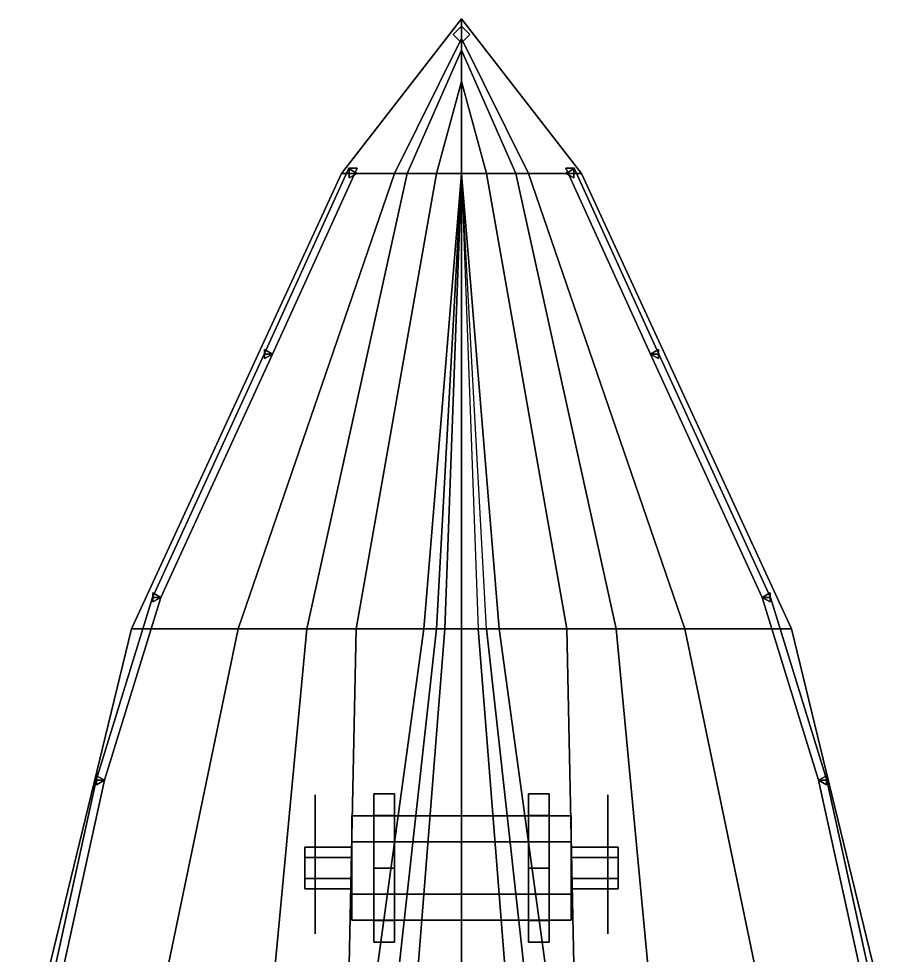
# Model space of a CAD drawing. Header units: millimetres. Extents: x -30 to 5.9, y -44.5 to 49.
# Drawn here: x -4.24 to 4.24, y 40.08 to 49.04 of the extents above; entities that cross this region are included whole.
import ezdxf

# ---------------------------------------------------------------- set-up
doc = ezdxf.new("R2010")
doc.units = ezdxf.units.MM
doc.layers.add('r2', color=6, linetype='Continuous')
doc.layers.add('railings', color=6, linetype='Continuous')

msp = doc.modelspace()

# ---------------------------------------------------------------- linework, layer by layer
for points in [[(-1.15, 47.56, 6.15), (0, 49.04, 6.15), (0, 48.85, 5.33), (-0.64, 47.56, 5.33)], [(1.15, 47.56, 6.15), (0, 49.04, 6.15), (0, 49.04, 6.15), (-1.15, 47.56, 6.15)], [(0, 49.04, 6.15), (1.15, 47.56, 6.15), (0.64, 47.56, 5.33), (0, 48.85, 5.33)], [(0, 48.97, 6.15), (-0.08, 48.89, 6.15), (-0.08, 48.89, 11.19), (0, 48.97, 11.19)], [(0.08, 48.89, 11.19), (0, 48.97, 11.19), (-0.08, 48.89, 11.19), (0, 48.81, 11.19)], [(0.08, 48.89, 6.15), (0, 48.97, 6.15), (0, 48.97, 11.19), (0.08, 48.89, 11.19)], [(-0.08, 48.89, 6.15), (0, 48.81, 6.15), (0, 48.81, 11.19), (-0.08, 48.89, 11.19)], [(0, 48.81, 6.15), (0.08, 48.89, 6.15), (0.08, 48.89, 11.19), (0, 48.81, 11.19)], [(-0.64, 47.56, 5.33), (0, 48.85, 5.33), (0, 48.74, 4.93), (-0.52, 47.56, 4.93)], [(0, 48.85, 5.33), (0.64, 47.56, 5.33), (0.52, 47.56, 4.93), (0, 48.74, 4.93)], [(-0.52, 47.56, 4.93), (0, 48.74, 4.93), (0, 48.44, 3.47), (-0.24, 47.56, 3.47)], [(0, 48.74, 4.93), (0.52, 47.56, 4.93), (0.24, 47.56, 3.47), (0, 48.44, 3.47)], [(-0.24, 47.56, 3.47), (0, 48.44, 3.47), (0, 47.56, -0.41)], [(0, 48.44, 3.47), (0.24, 47.56, 3.47), (0, 47.56, -0.41)], [(-3.16, 43.2, 5.71), (-1.15, 47.56, 6.15), (-0.64, 47.56, 5.33), (-2.14, 43.2, 4.54)], [(3.16, 43.2, 5.71), (1.15, 47.56, 6.15), (-1.15, 47.56, 6.15), (-3.16, 43.2, 5.71)], [(-2.14, 43.2, 4.54), (-0.64, 47.56, 5.33), (-0.52, 47.56, 4.93), (-1.48, 43.2, 3.36)], [(-1.48, 43.2, 3.36), (-0.52, 47.56, 4.93), (-0.24, 47.56, 3.47), (-1.01, 43.2, 2.13)], [(-1.01, 43.2, 2.13), (-0.24, 47.56, 3.47), (0, 47.56, -0.41), (-0.36, 43.2, -1.49)], [(-0.36, 43.2, -1.49), (0, 47.56, -0.41), (0, 47.56, -0.41), (-0.24, 43.2, -2)], [(0, 47.56, -0.41), (0, 47.56, -0.41), (-0.16, 43.2, -2.28), (-0.24, 43.2, -2)], [(-0.16, 43.2, -2.28), (0, 47.56, -0.41), (0, 47.56, -0.41), (0, 43.2, -2.48)], [(0.24, 47.56, 3.47), (1.01, 43.2, 2.13), (0.36, 43.2, -1.49), (0, 47.56, -0.41)], [(0, 47.56, -0.41), (0.16, 43.2, -2.28), (0, 43.2, -2.48), (0, 47.56, -0.41)], [(0, 47.56, -0.41), (0.36, 43.2, -1.49), (0.24, 43.2, -2), (0, 47.56, -0.41)], [(0.52, 47.56, 4.93), (1.48, 43.2, 3.36), (1.01, 43.2, 2.13), (0.24, 47.56, 3.47)], [(0.64, 47.56, 5.33), (2.14, 43.2, 4.54), (1.48, 43.2, 3.36), (0.52, 47.56, 4.93)], [(1.15, 47.56, 6.15), (3.16, 43.2, 5.71), (2.14, 43.2, 4.54), (0.64, 47.56, 5.33)], [(-4.24, 38.76, 5.37), (-3.16, 43.2, 5.71), (-2.14, 43.2, 4.54), (-3.06, 38.76, 4.03)], [(4.24, 38.76, 5.37), (3.16, 43.2, 5.71), (-3.16, 43.2, 5.71), (-4.24, 38.76, 5.37)], [(-3.06, 38.76, 4.03), (-2.14, 43.2, 4.54), (-1.48, 43.2, 3.36), (-1.9, 38.76, 1.85)], [(-1.9, 38.76, 1.85), (-1.48, 43.2, 3.36), (-1.01, 43.2, 2.13), (-1.1, 38.76, -1.04)], [(-1.1, 38.76, -1.04), (-1.01, 43.2, 2.13), (-0.36, 43.2, -1.49), (-0.97, 38.76, -1.49)], [(-0.97, 38.76, -1.49), (-0.36, 43.2, -1.49), (-0.24, 43.2, -2), (-0.73, 38.76, -2)], [(-0.24, 43.2, -2), (-0.16, 43.2, -2.28), (-0.51, 38.76, -2.44), (-0.73, 38.76, -2)], [(-0.51, 38.76, -2.44), (-0.16, 43.2, -2.28), (0, 43.2, -2.48), (0, 38.76, -3.07)], [(0.16, 43.2, -2.28), (0.51, 38.76, -2.44), (0, 38.76, -3.07), (0, 43.2, -2.48)], [(0.73, 38.76, -2), (0.51, 38.76, -2.44), (0.16, 43.2, -2.28), (0.24, 43.2, -2)], [(0.36, 43.2, -1.49), (0.97, 38.76, -1.49), (0.73, 38.76, -2), (0.24, 43.2, -2)], [(1.01, 43.2, 2.13), (1.1, 38.76, -1.04), (0.97, 38.76, -1.49), (0.36, 43.2, -1.49)], [(1.48, 43.2, 3.36), (1.9, 38.76, 1.85), (1.1, 38.76, -1.04), (1.01, 43.2, 2.13)], [(2.14, 43.2, 4.54), (3.06, 38.76, 4.03), (1.9, 38.76, 1.85), (1.48, 43.2, 3.36)], [(3.16, 43.2, 5.71), (4.24, 38.76, 5.37), (3.06, 38.76, 4.03), (2.14, 43.2, 4.54)], [(-1.4, 40.7, 6.72), (-1.4, 41.1, 6.72), (-1.4, 41.61, 5.58), (-1.4, 40.28, 5.48)], [(-1.4, 40.28, 5.48), (-1.4, 41.61, 5.58), (-1.4, 41.1, 6.72), (-1.4, 40.7, 6.72)], [(-0.84, 40.2, 6.49), (-0.84, 41.412, 6.992), (-0.84, 41.62, 6.49), (-0.84, 40.408, 5.988)], [(-0.64, 41.412, 6.992), (-0.64, 41.62, 6.49), (-0.84, 41.62, 6.49), (-0.84, 41.412, 6.992)], [(-0.84, 40.408, 5.988), (-0.84, 41.62, 6.49), (-0.84, 41.412, 5.988), (-0.84, 40.91, 5.78)], [(-0.64, 41.62, 6.49), (-0.64, 41.412, 5.988), (-0.84, 41.412, 5.988), (-0.84, 41.62, 6.49)], [(0.64, 41.62, 6.49), (0.64, 41.412, 6.992), (0.84, 41.412, 6.992), (0.84, 41.62, 6.49)], [(0.64, 41.412, 5.988), (0.64, 41.62, 6.49), (0.84, 41.62, 6.49), (0.84, 41.412, 5.988)], [(0.84, 41.412, 6.992), (0.84, 40.91, 7.2), (0.84, 40.408, 6.992), (0.84, 41.62, 6.49)], [(0.84, 41.62, 6.49), (0.84, 40.408, 6.992), (0.84, 40.2, 6.49), (0.84, 41.412, 5.988)], [(1.4, 40.28, 5.48), (1.4, 41.61, 5.58), (1.4, 41.1, 6.72), (1.4, 40.7, 6.72)], [(1.4, 40.7, 6.72), (1.4, 41.1, 6.72), (1.4, 41.61, 5.58), (1.4, 40.28, 5.48)], [(-1.05, 41.41, 6.49), (-1.05, 41.16, 6.923), (1.05, 41.16, 6.923), (1.05, 41.41, 6.49)], [(-1.05, 41.16, 6.057), (-1.05, 41.41, 6.49), (1.05, 41.41, 6.49), (1.05, 41.16, 6.057)], [(-1.05, 40.66, 6.923), (-1.05, 41.16, 6.923), (-1.05, 41.41, 6.49), (-1.05, 40.41, 6.49)], [(-1.05, 40.41, 6.49), (-1.05, 41.41, 6.49), (-1.05, 41.16, 6.057), (-1.05, 40.66, 6.057)], [(-0.84, 40.408, 6.992), (-0.84, 40.91, 7.2), (-0.84, 41.412, 6.992), (-0.84, 40.2, 6.49)], [(-0.64, 41.412, 5.988), (-0.64, 40.91, 5.78), (-0.84, 40.91, 5.78), (-0.84, 41.412, 5.988)], [(-0.64, 40.91, 7.2), (-0.64, 41.412, 6.992), (-0.84, 41.412, 6.992), (-0.84, 40.91, 7.2)], [(0.64, 41.412, 6.992), (0.64, 40.91, 7.2), (0.84, 40.91, 7.2), (0.84, 41.412, 6.992)], [(0.64, 40.91, 5.78), (0.64, 41.412, 5.988), (0.84, 41.412, 5.988), (0.84, 40.91, 5.78)], [(0.84, 41.412, 5.988), (0.84, 40.2, 6.49), (0.84, 40.408, 5.988), (0.84, 40.91, 5.78)], [(1.05, 41.16, 6.923), (1.05, 40.66, 6.923), (1.05, 40.41, 6.49), (1.05, 41.41, 6.49)], [(1.05, 41.41, 6.49), (1.05, 40.41, 6.49), (1.05, 40.66, 6.057), (1.05, 41.16, 6.057)], [(-1.05, 41.16, 6.923), (-1.05, 40.66, 6.923), (1.05, 40.66, 6.923), (1.05, 41.16, 6.923)], [(-1.05, 40.66, 6.057), (-1.05, 41.16, 6.057), (1.05, 41.16, 6.057), (1.05, 40.66, 6.057)], [(-1.5, 40.71, 6.49), (-1.5, 41.11, 6.49), (-1.5, 41.01, 6.3168), (-1.5, 40.81, 6.3168)], [(-1.5, 40.81, 6.6632), (-1.5, 41.01, 6.6632), (-1.5, 41.11, 6.49), (-1.5, 40.71, 6.49)], [(-1.05, 41.11, 6.49), (-1.05, 41.01, 6.3168), (-1.5, 41.01, 6.3168), (-1.5, 41.11, 6.49)], [(-1.05, 41.01, 6.6632), (-1.05, 41.11, 6.49), (-1.5, 41.11, 6.49), (-1.5, 41.01, 6.6632)], [(1.05, 41.11, 6.49), (1.05, 41.01, 6.6632), (1.5, 41.01, 6.6632), (1.5, 41.11, 6.49)], [(1.05, 41.01, 6.3168), (1.05, 41.11, 6.49), (1.5, 41.11, 6.49), (1.5, 41.01, 6.3168)], [(1.5, 41.01, 6.6632), (1.5, 40.81, 6.6632), (1.5, 40.71, 6.49), (1.5, 41.11, 6.49)], [(1.5, 41.11, 6.49), (1.5, 40.71, 6.49), (1.5, 40.81, 6.3168), (1.5, 41.01, 6.3168)], [(-1.05, 41.01, 6.3168), (-1.05, 40.81, 6.3168), (-1.5, 40.81, 6.3168), (-1.5, 41.01, 6.3168)], [(-1.05, 40.81, 6.6632), (-1.05, 41.01, 6.6632), (-1.5, 41.01, 6.6632), (-1.5, 40.81, 6.6632)], [(1.05, 41.01, 6.6632), (1.05, 40.81, 6.6632), (1.5, 40.81, 6.6632), (1.5, 41.01, 6.6632)], [(1.05, 40.81, 6.3168), (1.05, 41.01, 6.3168), (1.5, 41.01, 6.3168), (1.5, 40.81, 6.3168)], [(-0.64, 40.91, 5.78), (-0.64, 40.408, 5.988), (-0.84, 40.408, 5.988), (-0.84, 40.91, 5.78)], [(-0.64, 40.408, 6.992), (-0.64, 40.91, 7.2), (-0.84, 40.91, 7.2), (-0.84, 40.408, 6.992)], [(0.64, 40.91, 7.2), (0.64, 40.408, 6.992), (0.84, 40.408, 6.992), (0.84, 40.91, 7.2)], [(0.64, 40.408, 5.988), (0.64, 40.91, 5.78), (0.84, 40.91, 5.78), (0.84, 40.408, 5.988)], [(-1.05, 40.81, 6.3168), (-1.05, 40.71, 6.49), (-1.5, 40.71, 6.49), (-1.5, 40.81, 6.3168)], [(-1.05, 40.71, 6.49), (-1.05, 40.81, 6.6632), (-1.5, 40.81, 6.6632), (-1.5, 40.71, 6.49)], [(1.05, 40.81, 6.6632), (1.05, 40.71, 6.49), (1.5, 40.71, 6.49), (1.5, 40.81, 6.6632)], [(1.05, 40.71, 6.49), (1.05, 40.81, 6.3168), (1.5, 40.81, 6.3168), (1.5, 40.71, 6.49)], [(-1.05, 40.66, 6.923), (-1.05, 40.41, 6.49), (1.05, 40.41, 6.49), (1.05, 40.66, 6.923)], [(-1.05, 40.41, 6.49), (-1.05, 40.66, 6.057), (1.05, 40.66, 6.057), (1.05, 40.41, 6.49)], [(-0.64, 40.2, 6.49), (-0.64, 40.408, 6.992), (-0.84, 40.408, 6.992), (-0.84, 40.2, 6.49)], [(-0.64, 40.408, 5.988), (-0.64, 40.2, 6.49), (-0.84, 40.2, 6.49), (-0.84, 40.408, 5.988)], [(0.64, 40.408, 6.992), (0.64, 40.2, 6.49), (0.84, 40.2, 6.49), (0.84, 40.408, 6.992)], [(0.64, 40.2, 6.49), (0.64, 40.408, 5.988), (0.84, 40.408, 5.988), (0.84, 40.2, 6.49)]]:
    msp.add_3dface(points)
at = {"layer": 'r2'}
for points in [[(-1.89, 45.83, 7.01), (-1.08, 47.61, 7.09), (-1, 47.61, 7.09), (-1.81, 45.83, 7.01)], [(-1.81, 45.83, 7.01), (-1, 47.61, 7.09), (-1.08, 47.61, 7.09), (-1.89, 45.83, 7.01)], [(-1.075, 47.5167, 6.14), (-1.075, 47.6033, 6.15), (-1.075, 47.6033, 7.09), (-1.075, 47.5167, 7.09)], [(-1.075, 47.6033, 6.15), (-1, 47.56, 6.15), (-1, 47.56, 7.09), (-1.075, 47.6033, 7.09)], [(-1, 47.56, 6.15), (-1.075, 47.5167, 6.14), (-1.075, 47.5167, 7.09), (-1, 47.56, 7.09)], [(-2.88, 43.5, 7.01), (-1.81, 45.83, 7.01), (-1.89, 45.83, 7.01), (-2.96, 43.5, 7.01)], [(-2.96, 43.5, 7.01), (-1.89, 45.83, 7.01), (-1.81, 45.83, 7.01), (-2.88, 43.5, 7.01)], [(-1.885, 45.8733, 5.97), (-1.81, 45.83, 5.97), (-1.81, 45.83, 7.01), (-1.885, 45.8733, 7.01)], [(-1.885, 45.7867, 5.97), (-1.885, 45.8733, 5.97), (-1.885, 45.8733, 7.01), (-1.885, 45.7867, 7.01)], [(-1.81, 45.83, 5.97), (-1.885, 45.7867, 5.97), (-1.885, 45.7867, 7.01), (-1.81, 45.83, 7.01)], [(-3.5, 41.75, 6.87), (-2.96, 43.5, 7.01), (-2.88, 43.5, 7.01), (-3.42, 41.75, 6.87)], [(-3.42, 41.75, 6.87), (-2.88, 43.5, 7.01), (-2.96, 43.5, 7.01), (-3.5, 41.75, 6.87)], [(-2.955, 43.5433, 5.73), (-2.88, 43.5, 5.73), (-2.88, 43.5, 7.01), (-2.955, 43.5433, 7.01)], [(-2.955, 43.4567, 5.73), (-2.955, 43.5433, 5.73), (-2.955, 43.5433, 7.01), (-2.955, 43.4567, 7.01)], [(-2.88, 43.5, 5.73), (-2.955, 43.4567, 5.73), (-2.955, 43.4567, 7.01), (-2.88, 43.5, 7.01)], [(-3.495, 41.7933, 5.59), (-3.42, 41.75, 5.59), (-3.42, 41.75, 6.87), (-3.495, 41.7933, 6.87)], [(-3.495, 41.7067, 5.59), (-3.495, 41.7933, 5.59), (-3.495, 41.7933, 6.87), (-3.495, 41.7067, 6.87)], [(-4.1, 39.02, 6.66), (-3.5, 41.75, 6.87), (-3.42, 41.75, 6.87), (-4.02, 39.02, 6.66)], [(-4.02, 39.02, 6.66), (-3.42, 41.75, 6.87), (-3.5, 41.75, 6.87), (-4.1, 39.02, 6.66)], [(-3.42, 41.75, 5.59), (-3.495, 41.7067, 5.59), (-3.495, 41.7067, 6.87), (-3.42, 41.75, 6.87)]]:
    msp.add_3dface(points, dxfattribs=at)
at = {"layer": 'railings'}
for points in [[(1.81, 45.83, 7.01), (1, 47.61, 7.09), (1.08, 47.61, 7.09), (1.89, 45.83, 7.01)], [(1.89, 45.83, 7.01), (1.08, 47.61, 7.09), (1, 47.61, 7.09), (1.81, 45.83, 7.01)], [(1.075, 47.6033, 6.15), (1, 47.56, 6.15), (1, 47.56, 7.09), (1.075, 47.6033, 7.09)], [(1, 47.56, 6.15), (1.075, 47.5167, 6.14), (1.075, 47.5167, 7.09), (1, 47.56, 7.09)], [(1.075, 47.5167, 6.14), (1.075, 47.6033, 6.15), (1.075, 47.6033, 7.09), (1.075, 47.5167, 7.09)], [(1.885, 45.8733, 5.97), (1.81, 45.83, 5.97), (1.81, 45.83, 7.01), (1.885, 45.8733, 7.01)], [(1.81, 45.83, 5.97), (1.885, 45.7867, 5.97), (1.885, 45.7867, 7.01), (1.81, 45.83, 7.01)], [(2.96, 43.5, 7.01), (1.89, 45.83, 7.01), (1.81, 45.83, 7.01), (2.88, 43.5, 7.01)], [(2.88, 43.5, 7.01), (1.81, 45.83, 7.01), (1.89, 45.83, 7.01), (2.96, 43.5, 7.01)], [(1.885, 45.7867, 5.97), (1.885, 45.8733, 5.97), (1.885, 45.8733, 7.01), (1.885, 45.7867, 7.01)], [(2.955, 43.5433, 5.73), (2.88, 43.5, 5.73), (2.88, 43.5, 7.01), (2.955, 43.5433, 7.01)], [(2.88, 43.5, 5.73), (2.955, 43.4567, 5.73), (2.955, 43.4567, 7.01), (2.88, 43.5, 7.01)], [(3.5, 41.75, 6.87), (2.96, 43.5, 7.01), (2.88, 43.5, 7.01), (3.42, 41.75, 6.87)], [(3.42, 41.75, 6.87), (2.88, 43.5, 7.01), (2.96, 43.5, 7.01), (3.5, 41.75, 6.87)], [(2.955, 43.4567, 5.73), (2.955, 43.5433, 5.73), (2.955, 43.5433, 7.01), (2.955, 43.4567, 7.01)], [(3.495, 41.7933, 5.59), (3.42, 41.75, 5.59), (3.42, 41.75, 6.87), (3.495, 41.7933, 6.87)], [(3.495, 41.7067, 5.59), (3.495, 41.7933, 5.59), (3.495, 41.7933, 6.87), (3.495, 41.7067, 6.87)], [(3.42, 41.75, 5.59), (3.495, 41.7067, 5.59), (3.495, 41.7067, 6.87), (3.42, 41.75, 6.87)], [(4.02, 39.02, 6.66), (3.42, 41.75, 6.87), (3.5, 41.75, 6.87), (4.1, 39.02, 6.66)], [(4.1, 39.02, 6.66), (3.5, 41.75, 6.87), (3.42, 41.75, 6.87), (4.02, 39.02, 6.66)]]:
    msp.add_3dface(points, dxfattribs=at)

doc.saveas('drawing.dxf')
